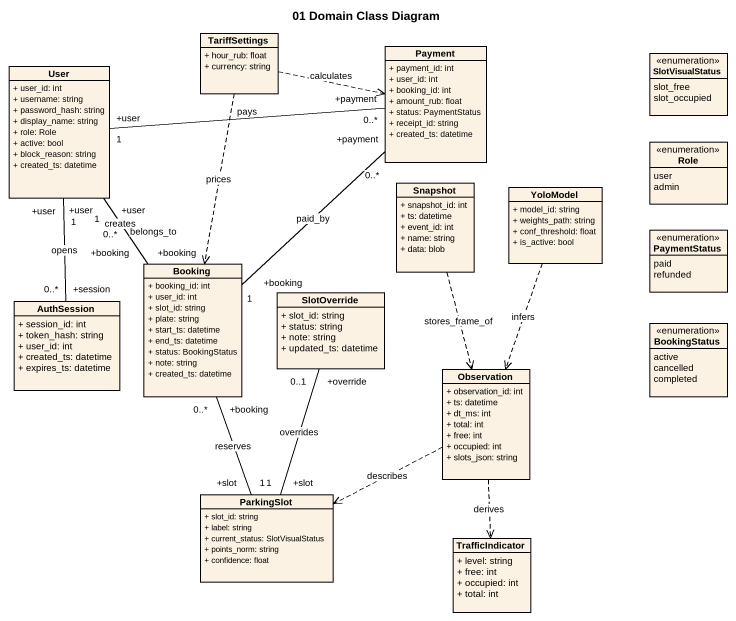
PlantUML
@startuml
title 01 Domain Class Diagram
hide circle
hide empty members
skinparam classAttributeIconSize 0
class TariffSettings {
  + hour_rub: float
  + currency: string
}
class Payment {
  + payment_id: int
  + user_id: int
  + booking_id: int
  + amount_rub: float
  + status: PaymentStatus
  + receipt_id: string
  + created_ts: datetime
}
enum SlotVisualStatus {
  slot_free
  slot_occupied
}
class User {
  + user_id: int
  + username: string
  + password_hash: string
  + display_name: string
  + role: Role
  + active: bool
  + block_reason: string
  + created_ts: datetime
}
enum Role {
  user
  admin
}
class Snapshot {
  + snapshot_id: int
  + ts: datetime
  + event_id: int
  + name: string
  + data: blob
}
class YoloModel {
  + model_id: string
  + weights_path: string
  + conf_threshold: float
  + is_active: bool
}
enum PaymentStatus {
  paid
  refunded
}
class Booking {
  + booking_id: int
  + user_id: int
  + slot_id: string
  + plate: string
  + start_ts: datetime
  + end_ts: datetime
  + status: BookingStatus
  + note: string
  + created_ts: datetime
}
class SlotOverride {
  + slot_id: string
  + status: string
  + note: string
  + updated_ts: datetime
}
class AuthSession {
  + session_id: int
  + token_hash: string
  + user_id: int
  + created_ts: datetime
  + expires_ts: datetime
}
enum BookingStatus {
  active
  cancelled
  completed
}
class Observation {
  + observation_id: int
  + ts: datetime
  + dt_ms: int
  + total: int
  + free: int
  + occupied: int
  + slots_json: string
}
class ParkingSlot {
  + slot_id: string
  + label: string
  + current_status: SlotVisualStatus
  + points_norm: string
  + confidence: float
}
class TrafficIndicator {
  + level: string
  + free: int
  + occupied: int
  + total: int
}
TariffSettings .right.> Payment : calculates
TariffSettings ..> Booking : prices
Payment "+payment\n0..*" -left- "+user\n1" User : pays
Payment "+payment\n0..*" -- "+booking\n1" Booking : paid_by
User "+user" -- "+booking" Booking : belongs_to
Snapshot ..> Observation : stores_frame_of
YoloModel ..> Observation : infers
Booking "+booking\n0..*" -up- "+user\n1" User : creates
AuthSession "+session\n0..*" -up- "+user\n1" User : opens
Observation .left.> ParkingSlot : describes
Observation ..> TrafficIndicator : derives
ParkingSlot "+slot\n1" -up- "+booking\n0..*" Booking : reserves
ParkingSlot "+slot\n1" -up- "+override\n0..1" SlotOverride : overrides
@enduml
